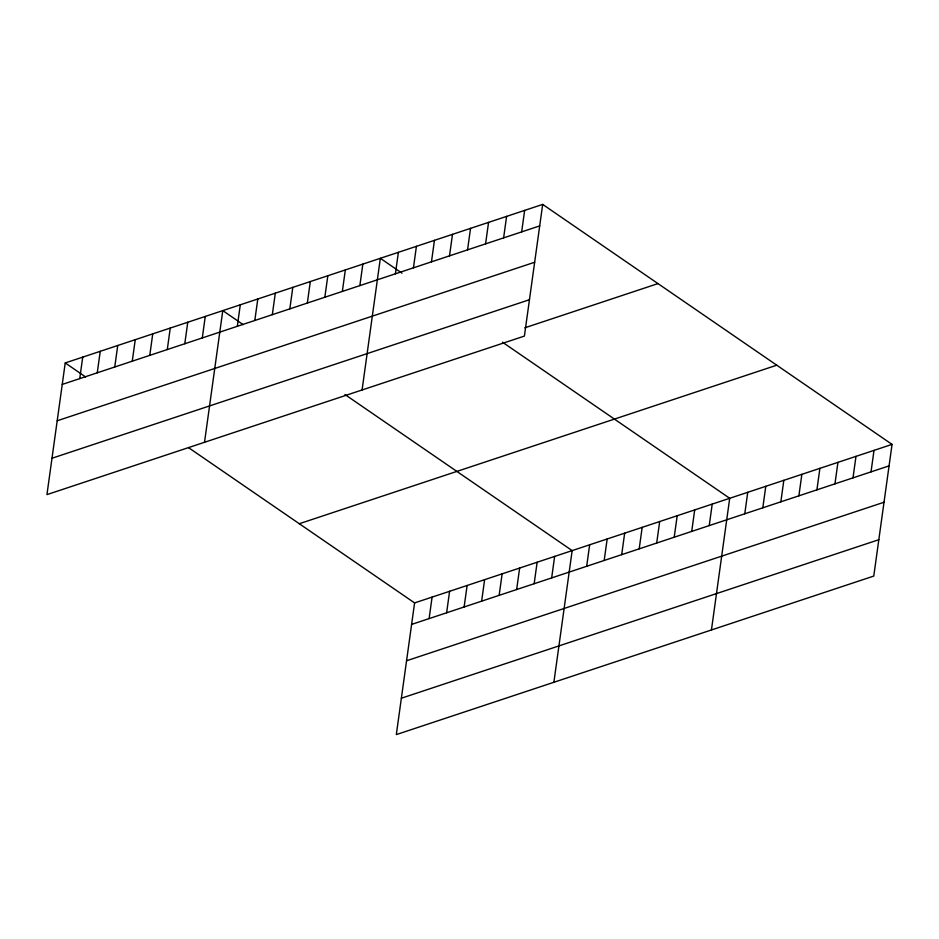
<?xml version="1.0" encoding="UTF-8"?>
<svg xmlns="http://www.w3.org/2000/svg" width="939" height="939" viewBox="0 0 939 939"><rect width="100%" height="100%" fill="white"/><g stroke="black" fill="none" stroke-linecap="round" stroke-linejoin="round"><path stroke-width="1.41" d="M65.225 362.935L46.95 494.607L524.408 336.08L542.683 204.409L65.225 362.935L85.637 376.962M79.745 378.605L82.726 357.125M97.257 372.795L100.238 351.303M114.758 366.985L117.739 345.493M132.27 361.175L135.251 339.683M149.77 355.365L152.752 333.873M167.283 349.543L170.264 328.051M184.783 343.733L187.765 322.241M202.296 337.923L205.277 316.431M204.514 442.292L222.778 310.621L243.201 324.648M237.309 326.291L240.29 304.811M254.809 320.481L257.791 298.989M272.322 314.671L275.303 293.179M289.822 308.861L292.804 287.369M307.335 303.051L310.316 281.559M324.847 297.229L327.828 275.749M342.348 291.419L345.329 269.927M359.86 285.609L362.841 264.117M362.078 389.978L380.342 258.307L401.962 273.155M395.401 273.801L398.382 252.321M413.442 267.815L416.423 246.323M431.471 261.828L434.452 240.337M449.511 255.842L452.492 234.351M188.504 447.621L414.592 602.92L396.317 734.591L873.775 576.065L892.05 444.393L542.683 204.409M467.552 249.856L470.533 228.365M429.111 618.601L432.093 597.11M485.58 243.858L488.562 222.379M446.624 612.791L449.605 591.3M503.621 237.872L506.602 216.381M464.124 606.97L467.117 585.49M521.661 231.886L524.643 210.395M481.637 601.16L484.618 579.668M499.149 595.349L502.13 573.858M516.65 589.539L519.631 568.048M534.162 583.718L537.143 562.238M551.663 577.908L554.644 556.416M553.881 682.277L572.156 550.606L344.93 394.521M586.675 566.287L589.657 544.796M604.188 560.477L607.169 538.986M621.688 554.656L624.67 533.176M639.201 548.846L642.182 527.354M656.701 543.035L659.683 521.544M674.214 537.225L677.195 515.734M691.714 531.415L694.696 509.924M709.227 525.594L712.208 504.114M711.445 629.963L729.709 498.292L502.494 342.207M744.768 513.797L747.749 492.306M762.808 507.811L765.79 486.32M780.849 501.813L783.83 480.334M798.878 495.827L801.859 474.336M816.918 489.841L819.9 468.35M834.959 483.855L837.94 462.364M852.999 477.869L855.981 456.377M871.028 471.871L874.009 450.391M62.244 384.427L539.702 225.9M57.197 420.778L534.655 262.251M51.997 458.244L529.455 299.717M524.772 327.828L657.969 283.601M299.295 523.727L776.753 365.201M414.592 602.92L892.05 444.393M411.611 624.412L889.069 465.885M406.564 660.774L884.022 502.248M401.364 698.229L878.822 539.702"/></g></svg>
